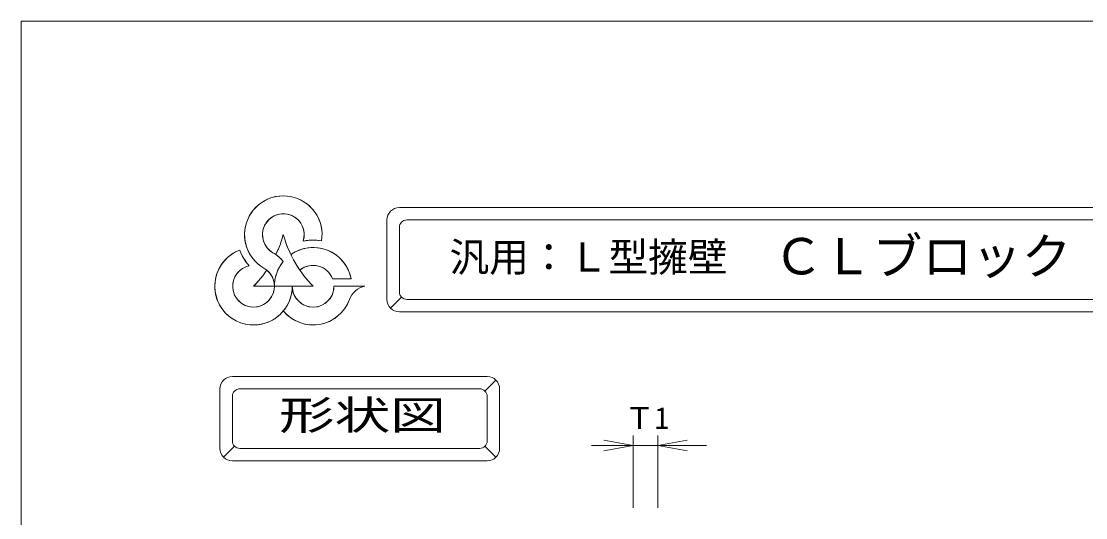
# Model space of a CAD drawing. Units: millimetres, scale not verified. Extents: x 2135 to 6315, y 1068 to 7108.
# Drawn here: x 2135 to 4278, y 6108 to 7108 of the extents above; entities that cross this region are included whole.
import ezdxf
from ezdxf.enums import TextEntityAlignment as Align

# ---------------------------------------------------------------- set-up
doc = ezdxf.new("R2010")
doc.units = ezdxf.units.MM
doc.layers.add('0_2', color=4, linetype='Continuous', lineweight=18)
doc.styles.add('ＭＳ ゴシック-5.0-0.0', font='')
doc.styles.get('ＭＳ ゴシック-5.0-0.0').set_extended_font_data('ＭＳ ゴシック-5.0-0.0')

msp = doc.modelspace()

# ---------------------------------------------------------------- linework, layer by layer
at = {"layer": '0_2', "color": 2}
for q in [(2135.354, 1067.786), (6315.354, 7107.786)]:
    msp.add_line((2135.354, 7107.786), q, dxfattribs=at)
at = {"layer": '0_2', "color": 150}
for p, q in [((2626.093, 6747.049), (2632.901, 6750.281)), ((2632.901, 6750.281), (2639.99, 6752.841)), ((2639.99, 6752.841), (2647.292, 6754.704)), ((2647.292, 6754.704), (2654.74, 6755.855)), ((2654.74, 6755.855), (2662.264, 6756.281)), ((2662.264, 6756.281), (2669.795, 6755.979)), ((2669.795, 6755.979), (2677.261, 6754.951)), ((2677.261, 6754.951), (2684.593, 6753.208)), ((2684.593, 6753.208), (2691.722, 6750.766)), ((2691.722, 6750.766), (2698.583, 6747.646)), ((2602.881, 6728.092), (2607.968, 6733.652)), ((2607.968, 6733.652), (2613.568, 6738.696)), ((2613.568, 6738.696), (2619.629, 6743.175)), ((2619.629, 6743.175), (2626.093, 6747.049)), ((2698.583, 6747.646), (2705.11, 6743.88)), ((2705.11, 6743.88), (2711.244, 6739.5)), ((2711.244, 6739.5), (2716.926, 6734.55)), ((2716.926, 6734.55), (2722.104, 6729.074)), ((2722.104, 6729.074), (2726.729, 6723.124)), ((2588.53, 6701.781), (2591.145, 6708.85)), ((2591.145, 6708.85), (2594.43, 6715.632)), ((2594.43, 6715.632), (2598.354, 6722.067)), ((2598.354, 6722.067), (2602.881, 6728.092)), ((2637.989, 6712.093), (2632.331, 6707.078)), ((2644.455, 6716.013), (2637.989, 6712.093)), ((2651.518, 6718.71), (2644.455, 6716.013)), ((2658.951, 6720.097), (2651.518, 6718.71)), ((2666.511, 6720.128), (2658.951, 6720.097)), ((2673.955, 6718.804), (2666.511, 6720.128)), ((2681.041, 6716.167), (2673.955, 6718.804)), ((2687.539, 6712.302), (2681.041, 6716.167)), ((2693.239, 6707.334), (2687.539, 6712.302)), ((2726.729, 6723.124), (2730.759, 6716.755)), ((2730.759, 6716.755), (2734.155, 6710.027)), ((2734.155, 6710.027), (2736.886, 6703.003)), ((2584.917, 6679.534), (2585.402, 6687.055)), ((2585.402, 6687.055), (2586.61, 6694.494)), ((2586.61, 6694.494), (2588.53, 6701.781)), ((2621.871, 6687.229), (2620.932, 6679.727)), ((2624.139, 6694.441), (2621.871, 6687.229)), ((2627.664, 6701.13), (2624.139, 6694.441)), ((2632.331, 6707.078), (2627.664, 6701.13)), ((2697.956, 6701.426), (2693.239, 6707.334)), ((2701.537, 6694.767), (2697.956, 6701.426)), ((2703.866, 6687.574), (2701.537, 6694.767)), ((2704.868, 6680.08), (2703.866, 6687.574)), ((2736.886, 6703.003), (2738.926, 6695.748)), ((2738.926, 6695.748), (2740.257, 6688.33)), ((2740.257, 6688.33), (2740.866, 6680.819)), ((2585.16, 6672.002), (2584.917, 6679.534)), ((2586.129, 6664.528), (2585.16, 6672.002)), ((2587.815, 6657.183), (2586.129, 6664.528)), ((2620.932, 6679.727), (2621.353, 6672.178)), ((2621.353, 6672.178), (2623.121, 6664.827)), ((2623.121, 6664.827), (2626.178, 6657.911)), ((2702.805, 6665.162), (2704.511, 6672.527)), ((2708.923, 6666.303), (2702.805, 6665.162)), ((2704.511, 6672.527), (2704.868, 6680.08)), ((2715.104, 6667.032), (2708.923, 6666.303)), ((2721.321, 6667.347), (2715.104, 6667.032)), ((2727.544, 6667.245), (2721.321, 6667.347)), ((2733.747, 6666.726), (2727.544, 6667.245)), ((2739.901, 6665.795), (2733.747, 6666.726)), ((2740.746, 6673.283), (2739.901, 6665.795)), ((2740.866, 6680.819), (2740.746, 6673.283)), ((2558.444, 6638.446), (2566.565, 6643.377)), ((2566.565, 6643.377), (2575.226, 6647.283)), ((2575.226, 6647.283), (2577.496, 6641.488)), ((2590.202, 6650.034), (2587.815, 6657.183)), ((2593.268, 6643.149), (2590.202, 6650.034)), ((2596.983, 6636.593), (2593.268, 6643.149)), ((2626.178, 6657.911), (2630.426, 6651.657)), ((2630.426, 6651.657), (2635.726, 6646.265)), ((2635.726, 6646.265), (2641.907, 6641.91)), ((2538.469, 6618.312), (2544.291, 6625.82)), ((2544.291, 6625.82), (2550.982, 6632.565)), ((2550.982, 6632.565), (2558.444, 6638.446)), ((2577.496, 6641.488), (2580.148, 6635.857)), ((2580.148, 6635.857), (2583.171, 6630.416)), ((2583.171, 6630.416), (2586.552, 6625.19)), ((2586.552, 6625.19), (2590.274, 6620.202)), ((2601.315, 6630.425), (2596.983, 6636.593)), ((2606.221, 6624.705), (2601.315, 6630.425)), ((2611.656, 6619.484), (2606.221, 6624.705)), ((2641.907, 6641.91), (2647.786, 6638.156)), ((2647.786, 6638.156), (2651.904, 6635.05)), ((2651.904, 6635.05), (2655.808, 6631.679)), ((2655.808, 6631.679), (2659.481, 6628.057)), ((2659.481, 6628.057), (2662.907, 6624.2)), ((2662.907, 6624.2), (2659.599, 6619.925)), ((2527.014, 6592.367), (2529.766, 6601.46)), ((2529.766, 6601.46), (2533.603, 6610.152)), ((2533.603, 6610.152), (2538.469, 6618.312)), ((2574.381, 6605.187), (2569.317, 6599.573)), ((2580.37, 6609.802), (2574.381, 6605.187)), ((2587.09, 6613.268), (2580.37, 6609.802)), ((2594.322, 6615.474), (2587.09, 6613.268)), ((2590.274, 6620.202), (2594.322, 6615.474)), ((2617.57, 6614.812), (2611.656, 6619.484)), ((2623.907, 6610.733), (2617.57, 6614.812)), ((2629.598, 6606.788), (2623.907, 6610.733)), ((2634.061, 6602.528), (2629.598, 6606.788)), ((2637.851, 6597.661), (2634.061, 6602.528)), ((2649.545, 6600.856), (2647.886, 6595.711)), ((2651.556, 6605.873), (2649.545, 6600.856)), ((2653.91, 6610.739), (2651.556, 6605.873)), ((2656.595, 6615.431), (2653.91, 6610.739)), ((2659.599, 6619.925), (2656.595, 6615.431)), ((2524.911, 6573.517), (2525.388, 6583.006)), ((2525.388, 6583.006), (2527.014, 6592.367)), ((2562.582, 6586.103), (2561.13, 6578.683)), ((2565.341, 6593.143), (2562.582, 6586.103)), ((2569.317, 6599.573), (2565.341, 6593.143)), ((2640.887, 6592.29), (2637.851, 6597.661)), ((2643.104, 6586.533), (2640.887, 6592.29)), ((2644.454, 6580.513), (2643.104, 6586.533)), ((2644.907, 6574.36), (2644.454, 6580.513)), ((2645.094, 6579.763), (2644.907, 6574.36)), ((2645.655, 6585.139), (2645.094, 6579.763)), ((2646.587, 6590.464), (2645.655, 6585.139)), ((2647.886, 6595.711), (2646.587, 6590.464)), ((2762.137, 6589.36), (2799.451, 6589.36)), ((2525.593, 6564.041), (2524.911, 6573.517)), ((2527.421, 6554.718), (2525.593, 6564.041)), ((2561.13, 6578.683), (2561.032, 6571.123)), ((2561.032, 6571.123), (2562.291, 6563.668)), ((2562.291, 6563.668), (2564.866, 6556.559)), ((2638.914, 6552.738), (2642.207, 6559.544)), ((2642.207, 6559.544), (2644.226, 6566.83)), ((2644.226, 6566.83), (2644.907, 6574.36)), ((2644.907, 6574.36), (2680.907, 6574.36)), ((2679.739, 6560.911), (2678.287, 6554.313)), ((2680.614, 6567.61), (2679.739, 6560.911)), ((2680.907, 6574.36), (2680.614, 6567.61)), ((2764.907, 6574.36), (2827.297, 6574.36)), ((2530.369, 6545.686), (2527.421, 6554.718)), ((2534.393, 6537.079), (2530.369, 6545.686)), ((2539.434, 6529.026), (2534.393, 6537.079)), ((2564.866, 6556.559), (2568.674, 6550.027)), ((2568.674, 6550.027), (2573.591, 6544.284)), ((2573.591, 6544.284), (2579.458, 6539.516)), ((2579.458, 6539.516), (2586.085, 6535.876)), ((2615.678, 6534.349), (2622.645, 6537.287)), ((2622.645, 6537.287), (2628.971, 6541.427)), ((2628.971, 6541.427), (2634.454, 6546.633)), ((2634.454, 6546.633), (2638.914, 6552.738)), ((2673.701, 6541.616), (2670.602, 6535.612)), ((2676.269, 6547.865), (2673.701, 6541.616)), ((2678.287, 6554.313), (2676.269, 6547.865)), ((2545.417, 6521.645), (2539.434, 6529.026)), ((2552.252, 6515.047), (2545.417, 6521.645)), ((2559.839, 6509.328), (2552.252, 6515.047)), ((2586.085, 6535.876), (2593.258, 6533.484)), ((2593.258, 6533.484), (2600.743, 6532.416)), ((2600.743, 6532.416), (2608.298, 6532.708)), ((2608.298, 6532.708), (2615.678, 6534.349)), ((2656.402, 6517.596), (2649.104, 6511.513)), ((2662.907, 6524.521), (2656.402, 6517.596)), ((2666.995, 6529.9), (2662.907, 6524.521)), ((2670.602, 6535.612), (2666.995, 6529.9)), ((2568.065, 6504.574), (2559.839, 6509.328)), ((2576.808, 6500.856), (2568.065, 6504.574)), ((2585.939, 6498.228), (2576.808, 6500.856)), ((2595.321, 6496.73), (2585.939, 6498.228)), ((2604.815, 6496.384), (2595.321, 6496.73)), ((2614.281, 6497.194), (2604.815, 6496.384)), ((2623.579, 6499.149), (2614.281, 6497.194)), ((2632.57, 6502.221), (2623.579, 6499.149)), ((2641.12, 6506.362), (2632.57, 6502.221)), ((2649.104, 6511.513), (2641.12, 6506.362))]:
    msp.add_line(p, q, dxfattribs=at)
at = {"layer": '0_2'}
for p, q in [((2896.589, 6732.786), (4384.569, 6732.786)), ((2871.589, 6547.786), (2871.589, 6707.786)), ((2911.589, 6707.786), (4369.569, 6707.786)), ((2896.589, 6562.786), (2896.589, 6692.786)), ((2900.982, 6552.179), (2878.911, 6530.108)), ((2911.589, 6547.786), (4369.569, 6547.786)), ((2896.589, 6522.786), (4384.569, 6522.786)), ((3073.296, 6392.786), (2560.354, 6392.786)), ((2535.354, 6367.786), (2535.354, 6247.786)), ((2575.354, 6367.786), (3058.296, 6367.786)), ((3068.903, 6363.392), (3090.974, 6385.463)), ((3098.296, 6247.786), (3098.296, 6367.786)), ((2560.354, 6352.786), (2560.354, 6262.786)), ((3073.296, 6262.786), (3073.296, 6352.786)), ((3367.139, 6253.711), (3308.051, 6264.13)), ((3367.139, 6253.711), (3308.051, 6264.13)), ((3367.139, 6128.328), (3367.139, 6273.711)), ((3417.139, 6128.328), (3417.139, 6273.711)), ((3417.139, 6253.711), (3476.228, 6264.13)), ((2564.747, 6252.179), (2542.676, 6230.108)), ((3058.296, 6247.786), (2575.354, 6247.786)), ((3068.903, 6252.179), (3090.974, 6230.108)), ((3367.139, 6253.711), (3283.453, 6253.711)), ((3367.139, 6253.711), (3308.051, 6243.292)), ((3367.139, 6253.711), (3308.051, 6243.292)), ((3367.139, 6253.711), (3349.934, 6253.711)), ((3367.139, 6253.711), (3417.139, 6253.711)), ((3417.139, 6253.711), (3514.725, 6253.711)), ((3417.139, 6253.711), (3476.228, 6243.292)), ((3073.296, 6222.786), (2560.354, 6222.786))]:
    msp.add_line(p, q, dxfattribs=at)
at = {"layer": '0_2', "color": 1}
for p, q in [((2656.244, 6657.881), (2658.668, 6664.615)), ((2658.668, 6664.615), (2660.889, 6671.417)), ((2660.889, 6671.417), (2662.907, 6678.283)), ((2662.907, 6678.283), (2664.925, 6671.417)), ((2664.925, 6671.417), (2667.146, 6664.615)), ((2667.146, 6664.615), (2669.569, 6657.881)), ((2647.786, 6638.156), (2650.801, 6644.646)), ((2650.801, 6644.646), (2653.621, 6651.223)), ((2653.621, 6651.223), (2656.244, 6657.881)), ((2669.569, 6657.881), (2672.192, 6651.223)), ((2672.192, 6651.223), (2675.013, 6644.646)), ((2675.013, 6644.646), (2678.028, 6638.156)), ((2651.904, 6635.05), (2647.786, 6638.156)), ((2655.808, 6631.679), (2651.904, 6635.05)), ((2659.481, 6628.057), (2655.808, 6631.679)), ((2662.907, 6624.2), (2659.481, 6628.057)), ((2659.599, 6619.925), (2662.907, 6624.2)), ((2678.028, 6638.156), (2680.727, 6632.743)), ((2680.727, 6632.743), (2683.561, 6627.399)), ((2683.561, 6627.399), (2686.529, 6622.128)), ((2686.529, 6622.128), (2689.628, 6616.934)), ((2621.338, 6595.465), (2625.551, 6601.066)), ((2625.551, 6601.066), (2629.598, 6606.788)), ((2629.598, 6606.788), (2634.061, 6602.528)), ((2634.061, 6602.528), (2637.851, 6597.661)), ((2647.886, 6595.711), (2649.545, 6600.856)), ((2649.545, 6600.856), (2651.556, 6605.873)), ((2651.556, 6605.873), (2653.91, 6610.739)), ((2653.91, 6610.739), (2656.595, 6615.431)), ((2656.595, 6615.431), (2659.599, 6619.925)), ((2689.628, 6616.934), (2692.858, 6611.82)), ((2692.858, 6611.82), (2696.216, 6606.788)), ((2696.216, 6606.788), (2700.263, 6601.066)), ((2700.263, 6601.066), (2704.476, 6595.465)), ((2602.907, 6574.36), (2607.744, 6579.432)), ((2607.744, 6579.432), (2612.431, 6584.644)), ((2612.431, 6584.644), (2616.963, 6589.989)), ((2616.963, 6589.989), (2621.338, 6595.465)), ((2637.851, 6597.661), (2640.887, 6592.29)), ((2640.887, 6592.29), (2643.104, 6586.533)), ((2643.104, 6586.533), (2644.454, 6580.513)), ((2644.454, 6580.513), (2644.907, 6574.36)), ((2644.907, 6574.36), (2645.094, 6579.763)), ((2645.094, 6579.763), (2645.655, 6585.139)), ((2645.655, 6585.139), (2646.587, 6590.464)), ((2646.587, 6590.464), (2647.886, 6595.711)), ((2704.476, 6595.465), (2708.85, 6589.989)), ((2708.85, 6589.989), (2713.383, 6584.644)), ((2713.383, 6584.644), (2718.07, 6579.432)), ((2718.07, 6579.432), (2722.907, 6574.36)), ((2602.907, 6574.36), (2722.907, 6574.36)), ((2722.907, 6574.36), (2602.907, 6574.36))]:
    msp.add_line(p, q, dxfattribs=at)
at = {"layer": '0_2', "color": 7}
for p, q in [((2683.244, 6641.523), (2688.711, 6644.465)), ((2688.711, 6644.465), (2694.395, 6646.962)), ((2694.395, 6646.962), (2700.259, 6649)), ((2700.259, 6649), (2706.267, 6650.565)), ((2706.267, 6650.565), (2712.38, 6651.647)), ((2712.38, 6651.647), (2718.56, 6652.239)), ((2718.56, 6652.239), (2724.767, 6652.338)), ((2724.767, 6652.338), (2730.963, 6651.943)), ((2730.963, 6651.943), (2737.107, 6651.057)), ((2737.107, 6651.057), (2743.162, 6649.684)), ((2743.162, 6649.684), (2749.088, 6647.835)), ((2749.088, 6647.835), (2754.849, 6645.52)), ((2754.849, 6645.52), (2760.407, 6642.754)), ((2678.028, 6638.156), (2683.244, 6641.523)), ((2680.727, 6632.743), (2678.028, 6638.156)), ((2683.561, 6627.399), (2680.727, 6632.743)), ((2686.529, 6622.128), (2683.561, 6627.399)), ((2689.628, 6616.934), (2686.529, 6622.128)), ((2760.407, 6642.754), (2765.728, 6639.555)), ((2765.728, 6639.555), (2770.777, 6635.943)), ((2770.777, 6635.943), (2775.523, 6631.941)), ((2775.523, 6631.941), (2779.936, 6627.574)), ((2779.936, 6627.574), (2783.987, 6622.87)), ((2783.987, 6622.87), (2787.652, 6617.859)), ((2692.858, 6611.82), (2689.628, 6616.934)), ((2696.216, 6606.788), (2692.858, 6611.82)), ((2700.512, 6609.892), (2696.216, 6606.788)), ((2705.166, 6612.429), (2700.512, 6609.892)), ((2710.102, 6614.361), (2705.166, 6612.429)), ((2715.242, 6615.655), (2710.102, 6614.361)), ((2720.504, 6616.292), (2715.242, 6615.655)), ((2725.804, 6616.26), (2720.504, 6616.292)), ((2731.058, 6615.562), (2725.804, 6616.26)), ((2736.183, 6614.207), (2731.058, 6615.562)), ((2741.095, 6612.218), (2736.183, 6614.207)), ((2745.719, 6609.625), (2741.095, 6612.218)), ((2749.979, 6606.471), (2745.719, 6609.625)), ((2753.807, 6602.806), (2749.979, 6606.471)), ((2757.144, 6598.688), (2753.807, 6602.806)), ((2787.652, 6617.859), (2790.906, 6612.572)), ((2790.906, 6612.572), (2793.729, 6607.043)), ((2793.729, 6607.043), (2796.104, 6601.307)), ((2796.104, 6601.307), (2798.016, 6595.4)), ((2759.935, 6594.182), (2757.144, 6598.688)), ((2762.137, 6589.36), (2759.935, 6594.182)), ((2799.451, 6589.36), (2762.137, 6589.36)), ((2798.016, 6595.4), (2799.451, 6589.36)), ((2679.739, 6560.911), (2678.287, 6554.313)), ((2680.614, 6567.61), (2679.739, 6560.911)), ((2680.907, 6574.36), (2680.614, 6567.61)), ((2681.424, 6567.79), (2680.907, 6574.36)), ((2682.962, 6561.382), (2681.424, 6567.79)), ((2685.485, 6555.293), (2682.962, 6561.382)), ((2762.851, 6561.382), (2760.329, 6555.293)), ((2764.39, 6567.79), (2762.851, 6561.382)), ((2764.907, 6574.36), (2764.39, 6567.79)), ((2827.297, 6574.36), (2764.907, 6574.36)), ((2801.09, 6557.097), (2804.413, 6561.298)), ((2804.413, 6561.298), (2808.244, 6565.042)), ((2808.244, 6565.042), (2812.52, 6568.268)), ((2812.52, 6568.268), (2817.172, 6570.924)), ((2817.172, 6570.924), (2822.125, 6572.965)), ((2822.125, 6572.965), (2827.297, 6574.36)), ((2673.701, 6541.616), (2670.602, 6535.612)), ((2676.269, 6547.865), (2673.701, 6541.616)), ((2678.287, 6554.313), (2676.269, 6547.865)), ((2688.928, 6549.673), (2685.485, 6555.293)), ((2693.208, 6544.662), (2688.928, 6549.673)), ((2698.22, 6540.382), (2693.208, 6544.662)), ((2703.839, 6536.938), (2698.22, 6540.382)), ((2709.928, 6534.416), (2703.839, 6536.938)), ((2741.974, 6536.938), (2735.886, 6534.416)), ((2747.594, 6540.382), (2741.974, 6536.938)), ((2752.605, 6544.662), (2747.594, 6540.382)), ((2756.886, 6549.673), (2752.605, 6544.662)), ((2760.329, 6555.293), (2756.886, 6549.673)), ((2788.993, 6532.929), (2792.969, 6540.077)), ((2792.969, 6540.077), (2796.174, 6547.602)), ((2796.174, 6547.602), (2798.328, 6552.507)), ((2798.328, 6552.507), (2801.09, 6557.097)), ((2666.995, 6529.9), (2662.907, 6524.521)), ((2662.907, 6524.521), (2668.456, 6518.511)), ((2670.602, 6535.612), (2666.995, 6529.9)), ((2668.456, 6518.511), (2674.604, 6513.116)), ((2716.337, 6532.877), (2709.928, 6534.416)), ((2722.907, 6532.36), (2716.337, 6532.877)), ((2729.477, 6532.877), (2722.907, 6532.36)), ((2735.886, 6534.416), (2729.477, 6532.877)), ((2766.378, 6509.597), (2772.921, 6514.505)), ((2772.921, 6514.505), (2778.914, 6520.072)), ((2778.914, 6520.072), (2784.291, 6526.236)), ((2784.291, 6526.236), (2788.993, 6532.929)), ((2674.604, 6513.116), (2681.283, 6508.395)), ((2681.283, 6508.395), (2688.42, 6504.398)), ((2688.42, 6504.398), (2695.936, 6501.172)), ((2695.936, 6501.172), (2703.749, 6498.75)), ((2703.749, 6498.75), (2711.772, 6497.159)), ((2711.772, 6497.159), (2719.918, 6496.418)), ((2719.918, 6496.418), (2728.097, 6496.533)), ((2728.097, 6496.533), (2736.218, 6497.505)), ((2736.218, 6497.505), (2744.194, 6499.321)), ((2744.194, 6499.321), (2751.935, 6501.963)), ((2751.935, 6501.963), (2759.357, 6505.401)), ((2759.357, 6505.401), (2766.378, 6509.597))]:
    msp.add_line(p, q, dxfattribs=at)
at = {"layer": '0_2', "color": 6}
msp.add_line((2602.907, 6574.36), (2722.907, 6574.36), dxfattribs=at)
at = {"layer": '0_2', "color": 150}
for centre, radius, start, end in [((2662.907, 6678.283), 78, 350.78653, 240), ((2662.907, 6678.283), 42, 341.79487, 240), ((2722.907, 6574.36), 93, 79.47131, 102.48326), ((2602.907, 6574.36), 78, 110.78653, 0), ((2662.907, 6678.283), 93, 199.47131, 222.48326), ((2722.907, 6574.36), 78, 11.08749, 125.12548), ((2602.907, 6574.36), 78, 39.71514, 60), ((2722.907, 6574.36), 78, 140.28486, 180), ((2602.907, 6574.36), 42, 101.79487, 60), ((2722.907, 6574.36), 42, 20.92483, 129.45771), ((2722.907, 6574.36), 42, 180, 0), ((2835.625, 6533.194), 42, 101.43711, 159.93719), ((2722.907, 6574.36), 78, 219.71514, 339.93719)]:
    msp.add_arc(centre, radius, start, end, dxfattribs=at)
at = {"layer": '0_2'}
for centre, radius, start, end in [((2896.589, 6707.786), 25, 90, 180), ((2911.589, 6692.786), 15, 90, 180), ((2911.589, 6562.786), 15, 180, 270), ((2896.589, 6547.786), 25, 180, 270), ((2560.354, 6367.786), 25, 90, 180), ((3073.296, 6367.786), 25, 0, 90), ((2575.354, 6352.786), 15, 90, 180), ((3058.296, 6352.786), 15, 0, 90), ((2575.354, 6262.786), 15, 180, 270), ((3058.296, 6262.786), 15, 270, 0), ((2560.354, 6247.786), 25, 180, 270), ((3073.296, 6247.786), 25, 270, 0)]:
    msp.add_arc(centre, radius, start, end, dxfattribs=at)
at = {"layer": '0_2', "color": 1}
for centre, start, end in [((2431.661, 6742.511), 334.22656, 344.47751), ((2894.153, 6742.511), 195.52249, 224.47751), ((2431.661, 6742.511), 315.52249, 325.56209)]:
    msp.add_arc(centre, 240, start, end, dxfattribs=at)

# ---------------------------------------------------------------- texts
at = {"layer": '0_2', "color": 7, "style": 'ＭＳ ゴシック-5.0-0.0'}
for s, height, p in [('汎用：Ｌ型擁壁', 58.65, (2997.363, 6586.191)), ('ＣＬブロック', 73.31, (3649.305, 6576.191)), ('Ｔ1', 43.99, (3349.922, 6273.753))]:
    msp.add_text(s, height=height, dxfattribs=at).set_placement(p, align=Align.BOTTOM_LEFT)
at = {"layer": '0_2', "color": 7, "style": 'ＭＳ ゴシック-5.0-0.0', "width": 1.4}
msp.add_text('形状図', height=58.65, dxfattribs=at).set_placement((2654.175, 6267.924), align=Align.BOTTOM_LEFT)

doc.saveas('drawing.dxf')
